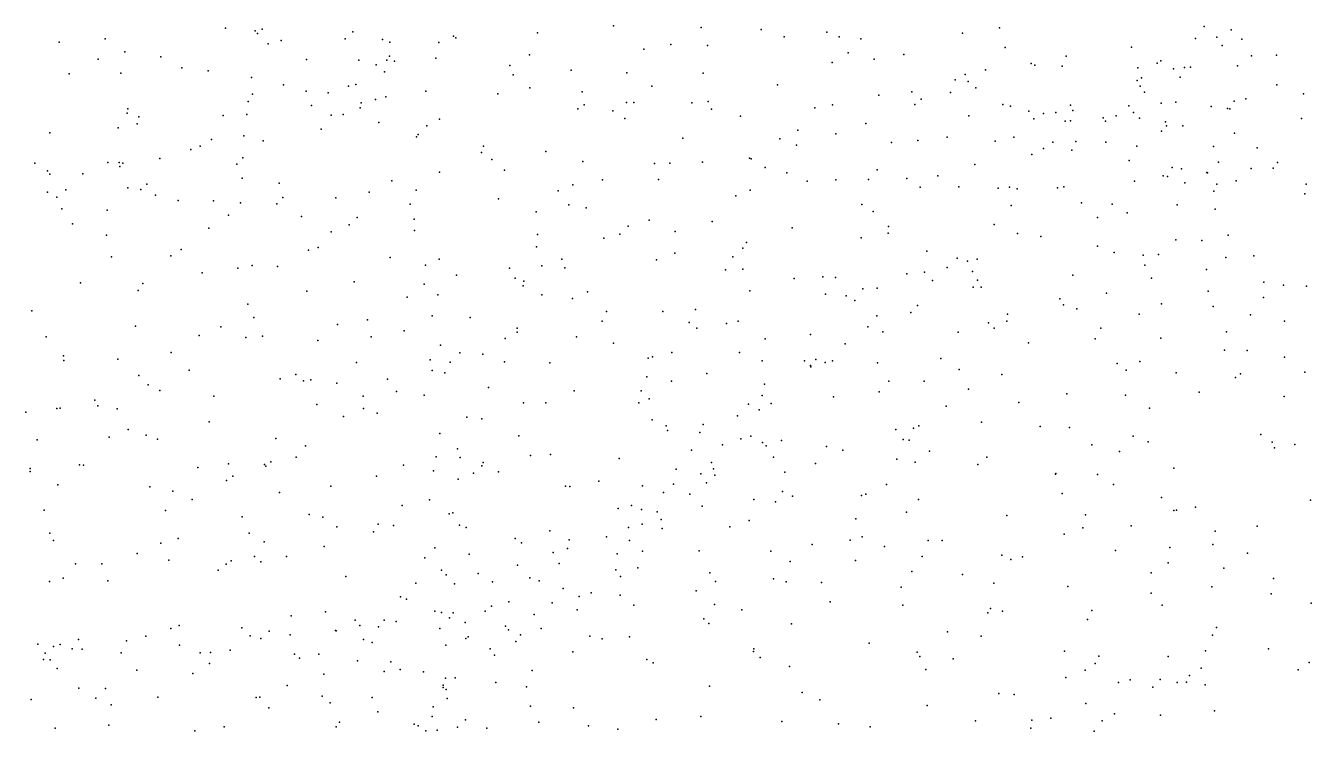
# Model space of a CAD drawing. Header units: metres. Extents: x -25 to 25, y -27.7 to 27.8.
# Drawn here: x -3.285 to -1.743, y 0.859 to 1.705 of the extents above; entities that cross this region are included whole.
import ezdxf

# ---------------------------------------------------------------- set-up
doc = ezdxf.new("R2010")
doc.units = ezdxf.units.M

msp = doc.modelspace()

# ---------------------------------------------------------------- linework, layer by layer
for p in [(-3.0454, 1.7024, 12.0279), (-3.0101, 1.6992, 28.6456), (-3.0074, 1.696, 21.0024), (-3.0015, 1.7013, 23.0679), (-2.8927, 1.698, 22.077), (-2.6715, 1.6968, -10.1561), (-2.5802, 1.7053, 24.4442), (-2.4753, 1.7031, 11.7567), (-2.4033, 1.7009, 28.3763), (-2.3243, 1.6975, 24.507), (-2.1616, 1.6963, 2.1038), (-2.1172, 1.7028, 24.8425), (-1.872, 1.7043, 27.9642), (-1.8396, 1.7005, 23.4582), (-3.2451, 1.6855, 28.8706), (-3.1899, 1.6894, 21.2314), (-2.9944, 1.6834, 25.0007), (-2.9788, 1.6877, 6.1192), (-2.9019, 1.6896, 5.1953), (-2.8572, 1.6889, 23.6707), (-2.8485, 1.6855, 15.4132), (-2.7898, 1.685, -23.4345), (-2.772, 1.6926, 24.6896), (-2.7693, 1.6906, 24.5489), (-2.5116, 1.6826, 28.3724), (-2.4676, 1.6815, -10.3069), (-2.3754, 1.6919, 24.437), (-2.3097, 1.6918, 6.7311), (-2.2838, 1.6896, 28.3114), (-1.8824, 1.6898, 3.8908), (-1.8568, 1.6914, 23.6888), (-1.8503, 1.6817, 11.227), (-1.8267, 1.689, 23.7786), (-3.1985, 1.6653, 12.0718), (-3.1663, 1.674, 28.7815), (-3.1231, 1.6679, 21.3794), (-2.849, 1.6687, 24.7671), (-2.7933, 1.6665, 24.4197), (-2.6812, 1.6702, 24.3519), (-2.5439, 1.6771, 24.2996), (-2.2989, 1.6728, 12.5471), (-2.2678, 1.6653, 24.4386), (-2.2321, 1.6706, 24.6214), (-2.1107, 1.679, 28.154), (-2.0374, 1.6686, 28.0778), (-1.9591, 1.6797, 28.0322), (-1.8152, 1.669, 24.9112), (-1.7852, 1.6701, 23.1991), (-3.098, 1.6548, 28.6982), (-3.0665, 1.6511, 25.0933), (-2.9486, 1.6647, 6.3383), (-2.8857, 1.6639, 25.0669), (-2.8648, 1.6584, 24.6749), (-2.855, 1.6502, 5.9262), (-2.8521, 1.6639, 24.571), (-2.843, 1.663, 24.9075), (-2.7045, 1.6578, 28.3981), (-2.631, 1.652, 6.6758), (-2.3182, 1.6613, 24.3265), (-2.1342, 1.6526, -10.8165), (-2.0794, 1.6601, 6.7738), (-2.075, 1.6582, 15.3608), (-2.0422, 1.657, 24.8253), (-1.9514, 1.6548, 23.5726), (-1.9281, 1.6606, 23.4424), (-1.924, 1.6634, 15.3163), (-1.9088, 1.6537, 3.2427), (-1.8954, 1.6553, 6.7666), (-1.8883, 1.6558, 23.3337), (-1.8317, 1.6573, 23.8928), (-3.233, 1.6477, 25.2657), (-3.171, 1.6483, 15.4056), (-3.0146, 1.6431, 23.2534), (-2.9759, 1.6344, 22.9149), (-2.8892, 1.635, 12.0382), (-2.7004, 1.6465, 12.8303), (-2.5641, 1.6488, 1.7707), (-2.4726, 1.6486, 12.7235), (-2.3834, 1.6346, 11.5979), (-2.1704, 1.6406, 24.545), (-2.1587, 1.6467, 24.6785), (-2.1548, 1.6385, 4.4737), (-1.9524, 1.6398, 23.8325), (-1.9471, 1.6429, 21.3486), (-1.9005, 1.6437, 4.0418), (-1.7846, 1.6344, 11.0432), (-3.0134, 1.6233, 12.0584), (-2.9489, 1.627, 24.6861), (-2.9224, 1.6247, 22.6534), (-2.8979, 1.6329, 5.4192), (-2.8533, 1.62, 28.4845), (-2.8052, 1.6269, 24.2808), (-2.7189, 1.6238, 24.2303), (-2.6808, 1.6309, 24.7256), (-2.6179, 1.6262, 15.417), (-2.5344, 1.6329, 28.2769), (-2.2622, 1.6222, 11.4816), (-2.2226, 1.6259, 24.3139), (-2.1762, 1.6254, 24.4216), (-2.1459, 1.6309, 12.3749), (-1.9485, 1.6328, 14.9235), (-1.9434, 1.6257, 24.8678), (-1.7529, 1.6238, 24.0556), (-3.1627, 1.6058, 21.0496), (-3.0183, 1.6144, -23.4132), (-2.9423, 1.6096, 24.3876), (-2.8842, 1.607, 24.3023), (-2.8829, 1.6128, 12.9056), (-2.8658, 1.6167, 6.5046), (-2.6229, 1.6055, 11.8679), (-2.6156, 1.6104, 4.9792), (-2.5648, 1.6131, 11.7915), (-2.5559, 1.6134, 24.1757), (-2.4863, 1.6128, 21.1655), (-2.4666, 1.6146, 15.4173), (-2.4626, 1.6053, 24.1463), (-2.339, 1.607, 28.1397), (-2.3176, 1.6106, 15.4069), (-2.2188, 1.611, 15.3934), (-2.2113, 1.6172, 28.0737), (-2.1134, 1.6108, -23.2582), (-2.1043, 1.6089, 11.3567), (-2.032, 1.6102, 23.582), (-2.0294, 1.6037, 23.6988), (-1.9624, 1.6094, 27.9526), (-1.9233, 1.6123, 11.1423), (-1.906, 1.6136, 23.9868), (-1.8636, 1.6083, 27.8969), (-1.8437, 1.6061, 23.1511), (-1.8412, 1.6055, -23.1081), (-1.836, 1.6148, 24.0385), (-1.8221, 1.6177, 15.2699), (-3.1636, 1.6005, 25.2339), (-3.1495, 1.5962, 1.3852), (-3.0484, 1.5978, 15.4112), (-3.0199, 1.5988, 24.5093), (-2.9187, 1.5981, 15.4158), (-2.9045, 1.5988, 21.8338), (-2.8616, 1.5894, 21.0364), (-2.7889, 1.5934, 15.4242), (-2.581, 1.6032, 24.2208), (-2.5665, 1.5939, 28.2023), (-2.4278, 1.5967, 28.1459), (-2.2776, 1.5882, 24.1498), (-2.1541, 1.5972, 24.2538), (-2.082, 1.6027, 28.0116), (-2.0761, 1.5936, 24.4114), (-2.0646, 1.6001, 24.6437), (-2.0498, 1.6013, 23.8073), (-2.0385, 1.5907, 2.3883), (-2.0321, 1.5912, 24.1635), (-1.9932, 1.595, 24.7535), (-1.9904, 1.5907, 4.2648), (-1.9774, 1.5973, 12.1603), (-1.9567, 1.6013, 23.316), (-1.9494, 1.5943, 24.1114), (-1.9183, 1.5899, 2.996), (-1.7551, 1.5939, 10.8583), (-3.2564, 1.5768, 28.9331), (-3.1745, 1.5828, 28.8226), (-3.1517, 1.5876, 12.1185), (-3.0238, 1.5733, 24.7733), (-2.9307, 1.5813, 28.5479), (-2.8146, 1.5748, 6.0766), (-2.8043, 1.5851, 28.393), (-2.3592, 1.58, -23.3686), (-2.3136, 1.5758, 1.9266), (-1.923, 1.579, 23.1947), (-1.9172, 1.5853, 11.0107), (-1.8975, 1.5853, -10.9331), (-1.8356, 1.5765, 12.0445), (-3.076, 1.5609, 24.7006), (-3.0624, 1.5687, 25.1102), (-3.0003, 1.5672, 24.3064), (-2.8166, 1.5721, 24.1863), (-2.736, 1.5609, 28.2789), (-2.497, 1.5706, 11.6873), (-2.3807, 1.5696, 15.1203), (-2.3606, 1.5622, 28.0229), (-2.2469, 1.5651, 24.068), (-2.2153, 1.5677, 11.3882), (-2.1799, 1.5716, 23.9472), (-2.1224, 1.5669, 23.7016), (-2.1002, 1.5718, 15.0336), (-2.0644, 1.5582, 11.1903), (-2.0535, 1.5656, 27.9363), (-2.0257, 1.5666, 24.489), (-1.99, 1.5657, 11.0573), (-1.9525, 1.561, 10.9294), (-1.8605, 1.5603, 24.8307), (-1.8082, 1.5588, 24.1757), (-3.1244, 1.5461, 15.4073), (-3.0871, 1.557, 24.4092), (-3.0249, 1.547, 24.9211), (-2.7385, 1.5534, 1.6969), (-2.7261, 1.5449, 6.5806), (-2.6613, 1.5544, 28.1978), (-2.6169, 1.5424, 24.0748), (-2.4736, 1.5418, 4.8773), (-2.4172, 1.5464, 11.5743), (-2.415, 1.5458, 15.4516), (-2.0787, 1.551, 23.4287), (-2.0304, 1.5562, 23.3373), (-1.9619, 1.5436, 24.2767), (-1.8545, 1.5418, 10.76), (-3.2744, 1.5407, 25.3881), (-3.2591, 1.5313, 24.4709), (-3.2564, 1.5274, 24.2097), (-3.2167, 1.5279, 24.6152), (-3.1867, 1.5414, 25.346), (-3.173, 1.5415, 24.4287), (-3.1723, 1.5366, 24.2744), (-3.1688, 1.5404, 24.5417), (-3.0321, 1.5394, 25.1705), (-2.7889, 1.5298, 24.1035), (-2.7111, 1.5322, 23.991), (-2.5312, 1.54, 24.0499), (-2.5127, 1.5404, 15.4582), (-2.3983, 1.5353, 23.9954), (-2.3725, 1.529, 12.7063), (-2.2642, 1.5325, 23.8853), (-2.1471, 1.539, 23.5872), (-1.9101, 1.5353, 23.1168), (-1.8992, 1.5339, 24.7588), (-1.8688, 1.5295, 24.3), (-1.8677, 1.529, 15.3045), (-1.8155, 1.5342, 27.8718), (-1.789, 1.5345, 24.2608), (-1.7841, 1.5412, 23.0059), (-3.1629, 1.5111, 24.862), (-3.1399, 1.5153, 21.3187), (-3.0255, 1.5224, 24.1723), (-2.9814, 1.5165, 12.13), (-2.8462, 1.5193, 15.4519), (-2.6291, 1.5144, 15.4724), (-2.5935, 1.5206, 28.07), (-2.5263, 1.5208, 28.0037), (-2.3478, 1.5189, 23.9132), (-2.3138, 1.5204, 11.4384), (-2.2744, 1.5209, 4.6579), (-2.2284, 1.5223, 23.7971), (-2.2123, 1.5118, 23.6559), (-2.1911, 1.5255, 15.4215), (-2.166, 1.5122, 23.4838), (-2.1055, 1.5119, 23.3485), (-2.0402, 1.5123, 10.9295), (-1.9553, 1.5191, 2.7599), (-1.921, 1.5252, 24.6317), (-1.916, 1.5244, 27.8853), (-1.8949, 1.5171, 24.426), (-1.8567, 1.5153, 24.5222), (-1.8336, 1.5192, 24.6102), (-1.7494, 1.5152, 24.3798), (-3.2592, 1.5057, 24.06), (-3.2479, 1.4996, 24.8001), (-3.2371, 1.5085, 25.2626), (-3.1472, 1.509, 25.0362), (-3.1294, 1.5021, 24.0731), (-3.1022, 1.4957, 28.7788), (-2.9767, 1.4992, 23.654), (-2.9133, 1.4991, 24.0646), (-2.8733, 1.5058, 15.0948), (-2.8171, 1.5081, 12.0942), (-2.718, 1.4978, 11.9405), (-2.6466, 1.5073, 11.8391), (-2.4337, 1.5012, 23.9143), (-2.4164, 1.508, 27.9512), (-2.1189, 1.5106, 6.8045), (-2.096, 1.5096, 15.3871), (-2.0477, 1.5109, 23.2465), (-1.8603, 1.5068, 3.6815), (-1.7511, 1.5036, 24.4771), (-3.242, 1.4858, 24.8872), (-3.1875, 1.4842, 25.1097), (-3.06, 1.4953, 28.702), (-3.0278, 1.4928, 24.0536), (-2.984, 1.4918, 28.6006), (-2.8243, 1.4912, 22.5307), (-2.6732, 1.4821, 28.1211), (-2.6337, 1.4906, 5.1196), (-2.6131, 1.4871, 23.987), (-2.2824, 1.491, 23.7393), (-2.2687, 1.4825, 15.4595), (-2.1034, 1.4896, 11.0223), (-2.019, 1.4929, 10.7981), (-1.9824, 1.4915, 10.698), (-1.9644, 1.481, 6.8227), (-1.9044, 1.4904, 3.3557), (-1.8587, 1.4853, 10.6302), (-3.2291, 1.4679, 23.9572), (-3.0421, 1.4783, 12.1879), (-2.9543, 1.4766, 21.6408), (-2.8974, 1.4664, 24.9265), (-2.8878, 1.4754, -10.2096), (-2.8192, 1.4734, 12.9266), (-2.5626, 1.4651, 11.7231), (-2.5375, 1.4722, 23.9483), (-2.4619, 1.4704, 11.5598), (-2.1238, 1.467, 2.195), (-1.9998, 1.4755, 23.1189), (-3.1883, 1.4541, 15.4108), (-3.0654, 1.4626, 21.0531), (-2.919, 1.4583, 22.9699), (-2.8188, 1.4599, 28.3517), (-2.6716, 1.455, 5.94), (-2.5919, 1.4506, 27.977), (-2.5728, 1.4552, -23.4186), (-2.5065, 1.4584, 27.9106), (-2.3658, 1.463, 23.764), (-2.2834, 1.4508, 23.5472), (-2.251, 1.4566, 2.0186), (-2.2503, 1.4644, 11.2971), (-2.0957, 1.4562, 10.8367), (-2.0677, 1.4525, 4.4225), (-1.8431, 1.4541, 22.9485), (-3.0987, 1.4372, 23.9158), (-2.9461, 1.4361, 1.6179), (-2.9346, 1.4393, 28.5276), (-2.6725, 1.4404, 24.2934), (-2.4253, 1.4387, 11.4857), (-2.4208, 1.4455, 15.5095), (-2.2046, 1.4351, 12.5583), (-1.9997, 1.4411, 10.5906), (-1.906, 1.4485, 10.5565), (-1.8745, 1.4478, 27.8772), (-3.1823, 1.4283, 28.9429), (-3.1111, 1.4296, 13.0812), (-2.848, 1.4274, 21.0563), (-2.7894, 1.4253, 22.1642), (-2.6424, 1.4255, 5.2655), (-2.5286, 1.4248, 11.6183), (-2.5069, 1.4328, 15.5168), (-2.4372, 1.4283, 27.8694), (-2.1683, 1.4266, 23.2524), (-2.1557, 1.4229, 15.1475), (-2.1443, 1.4255, 27.868), (-1.9797, 1.4333, 27.8678), (-1.9451, 1.4304, 15.3465), (-1.9267, 1.4312, 3.1271), (-1.846, 1.4275, 14.9945), (-1.8122, 1.4293, 10.4893), (-3.0736, 1.4091, 15.4413), (-3.0307, 1.4148, 23.3279), (-3.0135, 1.4178, 23.9328), (-2.9831, 1.4168, 23.1679), (-2.8059, 1.4182, 23.9461), (-2.7687, 1.4063, 28.1619), (-2.705, 1.4148, 11.9183), (-2.6664, 1.4175, 28.0256), (-2.6385, 1.4152, 5.4797), (-2.446, 1.4125, 6.7181), (-2.4253, 1.4133, 1.8811), (-2.3291, 1.4041, 11.3442), (-2.3142, 1.4034, -10.8866), (-2.2283, 1.4077, 11.0832), (-2.2074, 1.4098, 10.9667), (-2.1802, 1.4156, 10.8427), (-2.1498, 1.4108, 10.6871), (-2.0294, 1.4061, 10.4905), (-1.9429, 1.4183, 2.9455), (-1.869, 1.4129, 4.0838), (-3.2195, 1.3971, 29.0247), (-3.1503, 1.3878, 12.2901), (-3.1446, 1.3961, 1.4995), (-2.8913, 1.3982, 23.9194), (-2.8074, 1.3956, 15.5122), (-2.6982, 1.4026, 23.9095), (-2.6886, 1.3934, 15.5273), (-2.6876, 1.399, 12.8905), (-2.3635, 1.4022, 23.589), (-2.2811, 1.39, 23.3949), (-2.264, 1.3905, 27.831), (-2.1975, 1.3997, 15.4946), (-2.1488, 1.3917, 23.1618), (-2.1436, 1.4003, 21.4329), (-2.1393, 1.3919, 10.5379), (-1.935, 1.4026, 4.2313), (-1.8005, 1.3977, 15.2257), (-1.7766, 1.3941, 27.8671), (-1.749, 1.3931, 15.1493), (-2.9482, 1.3871, 23.8012), (-2.8276, 1.3798, -23.4403), (-2.7911, 1.3828, 22.7556), (-2.6663, 1.3825, 6.0931), (-2.6295, 1.3781, 15.1465), (-2.6115, 1.3862, 23.8547), (-2.4169, 1.3873, 15.2061), (-2.3259, 1.3836, 23.4666), (-2.3012, 1.3813, 12.6839), (-2.2909, 1.3757, 11.1971), (-2.0449, 1.3777, 27.8545), (-1.9889, 1.3847, 10.367), (-1.8669, 1.3869, 10.3643), (-1.8008, 1.3796, -22.9631), (-3.2778, 1.3635, 29.1692), (-3.0187, 1.3713, 28.7123), (-2.7976, 1.3573, 24.0468), (-2.5887, 1.3628, 27.8679), (-2.5209, 1.3628, 5.083), (-2.4821, 1.365, 11.4953), (-2.2644, 1.3575, 15.5407), (-2.2237, 1.3614, 23.2247), (-2.2157, 1.3698, 10.5657), (-2.1076, 1.3594, 6.8675), (-2.0405, 1.3706, 15.4495), (-2.0244, 1.366, 23.007), (-1.95, 1.3593, 15.4101), (-1.9229, 1.3717, 12.1314), (-1.861, 1.3688, 15.3143), (-1.8165, 1.3585, 21.5127), (-3.1535, 1.3449, 15.4238), (-3.0512, 1.3441, -23.482), (-3.0117, 1.3556, 15.4768), (-2.9114, 1.3469, 28.5015), (-2.8753, 1.3528, 12.2072), (-2.7522, 1.3553, 12.0065), (-2.6957, 1.3426, 6.4364), (-2.5938, 1.351, 11.689), (-2.4896, 1.3493, 23.6989), (-2.4805, 1.3425, 15.5601), (-2.4448, 1.3484, 23.6242), (-2.4306, 1.3511, 11.4223), (-2.2751, 1.3441, 23.2889), (-2.1307, 1.349, 23.0899), (-2.1237, 1.3427, 4.5433), (-2.1087, 1.351, 15.5037), (-1.9958, 1.3426, 10.2385), (-1.7755, 1.3509, -11.0079), (-3.2605, 1.3324, 23.7261), (-3.077, 1.3341, 28.8605), (-3.0214, 1.3317, 24.9603), (-3.0014, 1.3332, 23.8292), (-2.9347, 1.328, 15.5099), (-2.8708, 1.3325, 23.8483), (-2.8312, 1.3395, 28.3087), (-2.7101, 1.3303, 27.9496), (-2.6959, 1.3377, -10.4799), (-2.6246, 1.3323, 15.5635), (-2.3985, 1.33, 27.7987), (-2.344, 1.3351, 21.3764), (-2.2574, 1.3382, 10.4853), (-2.167, 1.338, 10.3077), (-2.0027, 1.3301, 2.6941), (-1.9237, 1.3308, 27.8606), (-1.8451, 1.3384, 3.777), (-3.1107, 1.3134, 28.9364), (-2.7877, 1.3222, 28.1454), (-2.7644, 1.3132, 28.0575), (-2.737, 1.3117, 22.5338), (-2.5802, 1.3249, 21.2235), (-2.5103, 1.3134, 27.8031), (-2.4291, 1.3136, 23.5268), (-2.3023, 1.3238, 10.8543), (-2.0826, 1.3252, 10.2362), (-1.8473, 1.3164, 3.9448), (-1.8202, 1.316, 22.8239), (-3.2397, 1.3097, 12.3626), (-3.2395, 1.3041, 13.1638), (-3.1748, 1.3057, 23.7211), (-2.8883, 1.3014, 24.6834), (-2.8003, 1.3046, 24.2217), (-2.7761, 1.3021, 12.0987), (-2.7111, 1.3022, 23.8044), (-2.6567, 1.301, 11.7678), (-2.5385, 1.3067, 5.3844), (-2.5336, 1.3085, 11.5452), (-2.4018, 1.3036, 4.9016), (-2.3512, 1.3036, 11.1869), (-2.344, 1.2981, 10.926), (-2.3434, 1.2962, 11.0435), (-2.3375, 1.3053, 10.5601), (-2.3265, 1.3017, 15.5881), (-2.3177, 1.3034, 27.7989), (-2.2638, 1.3011, 10.3629), (-2.1877, 1.3064, 15.5618), (-1.9763, 1.3004, 15.4853), (-1.949, 1.3028, 10.141), (-1.7754, 1.3078, 10.1629), (-3.1496, 1.286, 29.0243), (-3.089, 1.2922, 12.314), (-2.98, 1.2821, 21.5818), (-2.9614, 1.2873, 12.2637), (-2.9432, 1.2807, 23.9638), (-2.8512, 1.2815, 12.976), (-2.7979, 1.2921, 15.5544), (-2.7827, 1.289, 22.0465), (-2.5404, 1.2845, 5.9117), (-2.4684, 1.2885, -11.0092), (-2.1659, 1.2932, -11.0346), (-2.1144, 1.287, 23.0096), (-1.9655, 1.2924, 15.1559), (-1.9056, 1.2891, 3.3704), (-1.8344, 1.2835, 27.8712), (-1.8284, 1.2878, 15.368), (-1.7511, 1.2901, 22.7785), (-3.1382, 1.2749, 25.0445), (-3.1242, 1.268, 15.4412), (-2.952, 1.2794, -10.3829), (-2.9122, 1.2766, 21.0558), (-2.8405, 1.2667, 23.7892), (-2.73, 1.2714, 22.3362), (-2.6275, 1.2674, 11.6964), (-2.547, 1.2676, 12.8398), (-2.5109, 1.279, 23.6198), (-2.3991, 1.2757, 10.6886), (-2.2617, 1.2662, 23.1542), (-2.25, 1.2792, 2.1108), (-2.2078, 1.2793, 27.8229), (-2.1546, 1.2697, 2.254), (-1.878, 1.266, 3.5216), (-3.2023, 1.2563, 15.0389), (-3.1989, 1.2494, -10.3709), (-3.0597, 1.2612, 23.732), (-2.9359, 1.2512, 23.1988), (-2.8805, 1.261, 12.2372), (-2.8073, 1.2623, 22.9313), (-2.6881, 1.253, 27.9184), (-2.6616, 1.2533, 15.5962), (-2.5497, 1.2532, 15.6032), (-2.5375, 1.2578, 1.8991), (-2.4185, 1.2517, 23.4052), (-2.402, 1.262, 10.8087), (-2.391, 1.2524, 10.9799), (-2.3163, 1.2605, 6.7763), (-2.1813, 1.2491, 23.0489), (-2.0941, 1.2537, 27.8471), (-2.0365, 1.2639, 22.9252), (-1.9663, 1.2623, 22.8688), (-1.7758, 1.2607, 10.0725), (-3.2852, 1.2418, 29.2846), (-3.2477, 1.2463, 23.6491), (-3.244, 1.2468, -23.8897), (-3.1756, 1.2458, 12.3715), (-2.9042, 1.2369, 28.5666), (-2.88, 1.2463, 24.527), (-2.8637, 1.2408, 21.8157), (-2.7563, 1.2359, 23.7662), (-2.738, 1.2339, 1.8276), (-2.4314, 1.2374, 11.2901), (-2.4056, 1.2449, 10.4378), (-1.9376, 1.2467, 10.0382), (-3.1623, 1.2213, 21.2316), (-3.0651, 1.2305, 23.4068), (-2.534, 1.2326, 27.8053), (-2.517, 1.2258, 23.5529), (-2.5153, 1.2201, 11.4431), (-2.4728, 1.2271, 23.4731), (-2.2416, 1.2214, 10.1447), (-2.2204, 1.2228, 12.5832), (-2.2141, 1.2255, 15.626), (-2.1388, 1.2298, 10.0811), (-2.0687, 1.2247, 2.5117), (-2.0335, 1.2237, 10.0289), (-3.2716, 1.2088, 12.4287), (-3.1853, 1.2122, 29.1442), (-3.1406, 1.2146, 23.6523), (-3.1272, 1.2095, 23.699), (-2.9853, 1.2106, 13.0347), (-2.7884, 1.2166, 28.1586), (-2.6938, 1.2138, -10.8287), (-2.4768, 1.2177, 6.6146), (-2.4495, 1.203, 10.9404), (-2.4276, 1.2101, -23.4172), (-2.4154, 1.2133, 11.162), (-2.4017, 1.2058, 5.1241), (-2.3786, 1.2079, 10.2613), (-2.2328, 1.2092, 21.477), (-2.2257, 1.2086, -23.3178), (-2.0067, 1.203, 4.387), (-1.9572, 1.2131, 3.0358), (-1.9391, 1.2064, -11.0297), (-1.8041, 1.2151, 22.7658), (-1.7904, 1.2059, 6.8475), (-1.7632, 1.2034, 9.9941), (-2.961, 1.1882, 15.0508), (-2.9496, 1.2015, 28.7153), (-2.7931, 1.1883, 15.0929), (-2.7674, 1.1981, 28.0755), (-2.764, 1.1875, 12.0153), (-2.6798, 1.1901, 11.7395), (-2.6559, 1.1912, 23.6514), (-2.4866, 1.1965, 10.5465), (-2.397, 1.2015, 5.4658), (-2.3882, 1.1882, 2.0436), (-2.3249, 1.2007, 10.1909), (-2.3051, 1.1964, 27.8069), (-2.2014, 1.1953, 27.8273), (-2.1327, 1.1879, 15.6322), (-1.9736, 1.1949, 9.9714), (-1.7876, 1.1994, 15.4192), (-3.2797, 1.1743, 25.1481), (-3.2208, 1.1789, 15.4115), (-3.216, 1.1785, 23.597), (-3.0788, 1.1756, 23.9344), (-3.0419, 1.1802, 1.7383), (-2.999, 1.1791, -23.9043), (-2.9974, 1.1772, 24.622), (-2.9913, 1.1825, 12.3172), (-2.8323, 1.1786, 15.5872), (-2.7381, 1.1777, 22.1469), (-2.7366, 1.1817, 22.8177), (-2.5736, 1.1864, 11.521), (-2.5051, 1.1736, 10.4617), (-2.4628, 1.1816, 11.0237), (-2.4604, 1.1742, 23.3631), (-2.3381, 1.1806, 15.662), (-2.2404, 1.1856, 10.0653), (-2.2185, 1.182, 4.6875), (-2.1434, 1.1794, 22.9454), (-1.9082, 1.1748, 22.7951), (-3.2799, 1.1707, 29.3319), (-3.0444, 1.1602, 23.6437), (-3.0368, 1.1654, 15.5142), (-2.8645, 1.1654, 28.4993), (-2.796, 1.1717, 12.1505), (-2.7667, 1.1616, 23.6939), (-2.7482, 1.1689, 11.9301), (-2.718, 1.1704, 27.9664), (-2.5978, 1.1594, 23.5573), (-2.4755, 1.1682, 11.2064), (-2.4689, 1.1573, 21.3709), (-2.4588, 1.1666, 10.3093), (-2.3746, 1.1699, 5.3045), (-2.0503, 1.1676, 2.6624), (-2.0498, 1.1683, 21.5719), (-1.9999, 1.1673, 15.6056), (-3.2468, 1.1549, 1.6249), (-3.1363, 1.1526, 12.3733), (-3.1089, 1.1474, 21.0465), (-2.9809, 1.1457, 24.2684), (-2.9193, 1.1534, 23.6755), (-2.638, 1.1534, 21.2312), (-2.6327, 1.1529, 15.6367), (-2.5453, 1.1535, 10.624), (-2.5201, 1.1457, 10.9611), (-2.5085, 1.1557, 11.3531), (-2.4886, 1.1435, 27.8072), (-2.3775, 1.1469, 27.8068), (-2.3654, 1.1412, 10.0808), (-2.2828, 1.1421, 23.0559), (-2.2776, 1.1436, 2.1884), (-2.2529, 1.1552, 15.336), (-2.0423, 1.1445, 22.8476), (-1.9805, 1.1552, -23.1159), (-3.0855, 1.1373, 29.0643), (-2.8336, 1.1299, 28.4096), (-2.8008, 1.1368, -11.0116), (-2.5746, 1.1266, 10.5165), (-2.5587, 1.1302, 10.8408), (-2.4741, 1.1293, 10.2324), (-2.4119, 1.1373, 15.6865), (-2.3858, 1.1344, 5.8592), (-2.2144, 1.1374, 22.9749), (-1.923, 1.1396, 27.8729), (-1.8822, 1.1281, 21.6054), (-1.7443, 1.1363, 11.8708), (-3.2629, 1.1244, 12.4208), (-3.1174, 1.1239, 23.5864), (-3.0256, 1.1164, 24.4774), (-2.9452, 1.1191, 21.0449), (-2.9288, 1.1161, 15.5677), (-2.7775, 1.1199, 28.1287), (-2.7731, 1.1214, 15.6144), (-2.5466, 1.1252, 10.4003), (-2.5279, 1.1226, 15.6747), (-2.5231, 1.1134, 11.1504), (-2.4177, 1.1123, 23.1839), (-2.2898, 1.1142, 15.7013), (-2.2287, 1.1222, 9.9696), (-2.1084, 1.1181, 12.3929), (-2.014, 1.1189, 2.829), (-1.9084, 1.124, 15.5851), (-1.905, 1.1245, 4.1994), (-3.2563, 1.0968, 25.0103), (-3.0172, 1.097, 28.9941), (-2.9119, 1.1047, -11.2222), (-2.8679, 1.0987, 23.6266), (-2.8623, 1.1077, 12.9714), (-2.8442, 1.106, 1.8694), (-2.7648, 1.1064, 11.9893), (-2.757, 1.1038, -23.8533), (-2.6567, 1.0998, 23.5367), (-2.5623, 1.1037, 23.4367), (-2.5459, 1.1076, -23.5978), (-2.5219, 1.1027, 6.3589), (-2.4409, 1.1047, 10.1058), (-2.0397, 1.0958, 12.2156), (-2.0175, 1.1034, 15.2939), (-1.9596, 1.1057, 9.8539), (-1.8585, 1.0995, 3.6425), (-1.8082, 1.1054, 9.8646), (-3.2519, 1.0883, 15.3931), (-3.1233, 1.0851, 21.3762), (-3.1022, 1.0907, 29.1323), (-2.9991, 1.0864, -10.7453), (-2.9274, 1.0811, 28.7915), (-2.7944, 1.0795, 12.148), (-2.6982, 1.0907, 11.6869), (-2.6904, 1.0853, 22.626), (-2.6336, 1.0889, 10.5956), (-2.5886, 1.0927, 11.4237), (-2.561, 1.088, 10.3035), (-2.342, 1.0832, 12.6668), (-2.2965, 1.0887, 4.9334), (-2.2822, 1.0925, 6.7351), (-2.2553, 1.0808, 27.8458), (-2.2027, 1.0882, 5.6018), (-2.1861, 1.0883, 9.901), (-1.9129, 1.0798, 3.2994), (-1.8613, 1.0834, 27.8896), (-3.1516, 1.0725, 15.4479), (-3.1137, 1.0644, 13.0737), (-3.0107, 1.069, 23.5796), (-2.9725, 1.069, 28.9004), (-2.8065, 1.0673, 21.8998), (-2.7533, 1.0719, 11.8688), (-2.6527, 1.0738, 12.8557), (-2.6356, 1.0785, 10.8462), (-2.5757, 1.0721, 15.1975), (-2.5453, 1.0752, 27.8469), (-2.4775, 1.0758, 23.252), (-2.3915, 1.0753, 15.3058), (-2.2902, 1.0643, 9.9304), (-2.2102, 1.0688, -11.0839), (-2.1144, 1.0707, 15.7042), (-2.1038, 1.0653, 4.5793), (-2.0899, 1.0684, 27.8721), (-1.9783, 1.076, 15.6617), (-1.8198, 1.0728, 15.5516), (-3.2256, 1.0602, 23.5171), (-3.194, 1.06, 29.2837), (-3.0544, 1.0526, -11.0029), (-3.0447, 1.0596, 15.5305), (-3.0389, 1.0637, 12.3442), (-3.0032, 1.0624, -24.2095), (-2.7866, 1.0527, 23.0652), (-2.7424, 1.0487, 23.5586), (-2.6955, 1.0585, 10.7481), (-2.6454, 1.0605, 27.9358), (-2.5775, 1.0531, 11.3246), (-2.5511, 1.0555, 10.1962), (-2.4649, 1.0493, 10.0438), (-2.3683, 1.0629, 9.9759), (-2.2223, 1.0511, 5.1873), (-1.9355, 1.0494, 3.137), (-1.9151, 1.0613, 22.7507), (-1.8481, 1.055, 9.8089), (-3.2565, 1.0391, 12.4115), (-3.2401, 1.0431, 29.3663), (-3.1869, 1.0398, 24.7212), (-2.9011, 1.0451, 23.558), (-2.8174, 1.0368, 28.4275), (-2.7811, 1.047, 28.2283), (-2.7711, 1.0363, 15.6366), (-2.7255, 1.0385, 10.6157), (-2.6808, 1.0434, 10.4723), (-2.6694, 1.0398, 15.6795), (-2.5717, 1.045, 15.71), (-2.4578, 1.0389, 27.8705), (-2.3883, 1.0421, 23.1061), (-2.3731, 1.0386, 27.8648), (-2.3309, 1.0376, 23.0375), (-2.1617, 1.0473, 22.881), (-2.124, 1.0369, 5.4409), (-2.0354, 1.0331, 9.7974), (-1.7886, 1.0424, 15.19), (-2.8358, 1.0207, 12.2573), (-2.8286, 1.0176, 21.0728), (-2.6407, 1.0305, 23.4198), (-2.6213, 1.0208, 10.2507), (-2.6071, 1.0254, 11.212), (-2.5722, 1.0224, 2.0473), (-2.4811, 1.0277, 15.7364), (-2.2351, 1.0322, 15.7495), (-1.9356, 1.0248, 12.0082), (-1.8626, 1.0326, 4.0414), (-1.7917, 1.024, 27.9125), (-2.9258, 1.0026, 28.8787), (-2.7947, 1.0033, 10.7346), (-2.7343, 1.0035, 23.4858), (-2.7266, 1.0093, 11.7132), (-2.7059, 1.0145, 11.0158), (-2.6538, 1.0135, 11.1184), (-2.6238, 1.0052, 11.39), (-2.5558, 1.0106, 23.3068), (-2.4593, 1.0114, -23.7881), (-2.4264, 1.0052, 6.1858), (-2.3204, 1.0145, 6.0412), (-2.2332, 1.0105, 9.8371), (-2.1283, 1.0065, 2.5206), (-2.1139, 1.0035, 9.787), (-2.0067, 1.0043, 6.9165), (-1.9222, 1.0106, 9.7634), (-1.7434, 1.0128, 21.6155), (-2.9667, 0.9979, 28.965), (-2.8902, 0.9927, 23.2403), (-2.8554, 0.9927, 28.6355), (-2.8409, 0.9911, 23.4864), (-2.7864, 1.0019, 10.923), (-2.7768, 0.9955, 12.0082), (-2.7727, 1.0013, -11.4926), (-2.7583, 0.9898, 10.4803), (-2.6756, 0.9994, 11.5387), (-2.472, 0.9944, 23.161), (-2.4658, 0.9887, 9.9738), (-2.3669, 0.9884, 6.527), (-2.1314, 1.0014, 21.5761), (-2.0118, 0.9936, 27.9068), (-3.1411, 0.9733, 12.3751), (-3.1112, 0.9828, 23.5526), (-3.1012, 0.9863, 14.9768), (-3.0261, 0.9835, 23.4911), (-3.016, 0.9738, 10.7101), (-2.9932, 0.9794, 29.0454), (-2.9682, 0.975, 12.3163), (-2.9135, 0.9801, 10.8941), (-2.913, 0.9797, 10.6922), (-2.8846, 0.9861, 28.7885), (-2.8622, 0.9848, 10.8238), (-2.7886, 0.9825, 11.0216), (-2.7546, 0.9726, 11.7866), (-2.7099, 0.9856, 22.203), (-2.7062, 0.981, 11.2137), (-2.6916, 0.9752, 11.4562), (-2.6672, 0.9826, 28.0327), (-2.6088, 0.9736, 10.152), (-2.5609, 0.9728, 21.313), (-2.1797, 0.9787, 5.9349), (-2.1394, 0.9733, 22.8386), (-1.862, 0.9748, 27.922), (-1.857, 0.9837, 3.7585), (-3.2706, 0.964, 10.6943), (-3.2518, 0.961, 23.9931), (-3.2439, 0.9635, 15.3938), (-3.2295, 0.9584, 29.4078), (-3.2218, 0.9694, 24.2923), (-3.2176, 0.9578, 10.843), (-3.1645, 0.9679, 10.7499), (-3.1009, 0.9626, 10.6353), (-3.0401, 0.9565, 15.553), (-3.0031, 0.9706, 10.924), (-2.8801, 0.9694, 21.7809), (-2.8695, 0.9659, 11.0577), (-2.7815, 0.9628, 28.3238), (-2.7574, 0.9707, 15.0794), (-2.7283, 0.9584, 11.2987), (-2.6972, 0.9669, 22.827), (-2.5937, 0.9701, 27.9793), (-2.4121, 0.9582, 23.0745), (-2.2738, 0.9651, 22.9347), (-1.7949, 0.9583, 15.6195), (-3.2638, 0.9453, 24.5148), (-3.2617, 0.9529, 1.8079), (-3.2558, 0.945, 10.9234), (-3.1706, 0.9533, 10.9288), (-3.0761, 0.9535, 1.8849), (-3.0647, 0.9408, 10.4987), (-3.0635, 0.9537, 21.52), (-2.9627, 0.952, 11.0571), (-2.957, 0.9469, 12.9766), (-2.9336, 0.952, 10.5178), (-2.8874, 0.9439, 11.1535), (-2.8475, 0.9427, 10.4591), (-2.7229, 0.9508, 10.2745), (-2.6292, 0.9545, 15.7351), (-2.5403, 0.9456, 12.7484), (-2.5326, 0.9415, 10.0041), (-2.4122, 0.9552, 9.8952), (-2.4043, 0.9477, 27.9341), (-2.2159, 0.9541, 12.4531), (-2.213, 0.9492, 4.9549), (-2.1728, 0.9464, 15.7828), (-2.0393, 0.9554, 12.1298), (-2.0024, 0.9406, -23.2488), (-1.9983, 0.9496, 22.7562), (-1.9151, 0.9489, 4.2593), (-1.8702, 0.9559, -22.926), (-1.7458, 0.942, 9.7247), (-3.2476, 0.9348, 14.9743), (-3.1519, 0.9325, 29.3214), (-3.0849, 0.9285, 23.4536), (-2.9277, 0.9279, 14.9989), (-2.8552, 0.9311, 15.6354), (-2.8361, 0.9333, 12.2574), (-2.8083, 0.9305, 11.277), (-2.678, 0.9323, 22.4204), (-2.3692, 0.937, -24.0344), (-2.2055, 0.9333, 27.9328), (-2.0145, 0.9326, 15.7498), (-1.8893, 0.9262, 11.8709), (-1.8755, 0.935, 3.5556), (-1.7593, 0.933, -11.1121), (-3.2213, 0.9109, 12.3831), (-3.1896, 0.9107, 21.3462), (-2.9718, 0.9142, 10.42), (-2.7847, 0.9117, 28.4074), (-2.7844, 0.9146, 23.3953), (-2.7819, 0.9232, 11.4447), (-2.7702, 0.9235, 12.873), (-2.7212, 0.9179, 22.9838), (-2.6846, 0.9127, 21.1862), (-2.4653, 0.9136, 15.7767), (-2.0377, 0.924, 5.8879), (-1.9747, 0.918, 5.366), (-1.9606, 0.9211, 9.7047), (-1.9333, 0.9123, 5.7182), (-1.9246, 0.9214, 27.9405), (-1.9041, 0.9179, 3.2408), (-1.8932, 0.9181, 21.6403), (-1.8705, 0.9149, 22.6701), (-3.2785, 0.8975, 29.4844), (-3.201, 0.8989, 10.3861), (-3.1266, 0.9002, 11.1281), (-3.0088, 0.8999, -24.4994), (-3.0044, 0.9003, 20.9618), (-2.9295, 0.9014, 15.6067), (-2.8698, 0.8998, 10.3599), (-2.7811, 0.9094, 15.6798), (-2.7796, 0.8986, 11.5808), (-2.3541, 0.906, 22.9735), (-2.3329, 0.897, 21.4843), (-2.118, 0.9047, 9.7235), (-2.0996, 0.9034, 6.839), (-3.1826, 0.8911, 20.9678), (-2.9936, 0.8874, 12.3262), (-2.9199, 0.8937, 28.9879), (-2.8627, 0.8827, 28.8421), (-2.7967, 0.8887, 12.0033), (-2.6798, 0.8896, 28.1428), (-2.6282, 0.8877, 23.2053), (-2.2039, 0.8903, 6.1412), (-2.0136, 0.8927, -23.5312), (-1.9793, 0.8805, 15.3181), (-1.8594, 0.8838, 3.9345), (-3.1854, 0.8668, 29.3972), (-3.0472, 0.8646, 29.234), (-2.9129, 0.8648, 23.3464), (-2.9088, 0.8702, 12.2863), (-2.8195, 0.8679, 23.3122), (-2.8146, 0.8659, 28.6751), (-2.7979, 0.8771, 10.2469), (-2.7673, 0.8643, 21.9768), (-2.7579, 0.8733, 28.3179), (-2.6698, 0.8705, 22.645), (-2.6101, 0.8659, 10.0163), (-2.529, 0.8736, 28.0394), (-2.4754, 0.8772, 9.8952), (-2.3782, 0.871, 28.0191), (-2.3103, 0.8683, 9.7715), (-2.2725, 0.8648, 27.9935), (-2.1461, 0.8718, 4.8268), (-2.0787, 0.8727, 5.0711), (-2.0559, 0.8753, -23.7748), (-1.9944, 0.8719, 11.9752), (-1.9244, 0.8788, 3.019), (-3.2499, 0.8633, 11.1353), (-3.0822, 0.86, 11.224), (-2.8053, 0.8598, 12.1704), (-2.7917, 0.8606, 28.549), (-2.7322, 0.863, 10.1493), (-2.5752, 0.862, 15.7689), (-2.0797, 0.863, 4.647), (-2.0038, 0.8594, 6.0524)]:
    msp.add_point(p)

doc.saveas('drawing.dxf')
